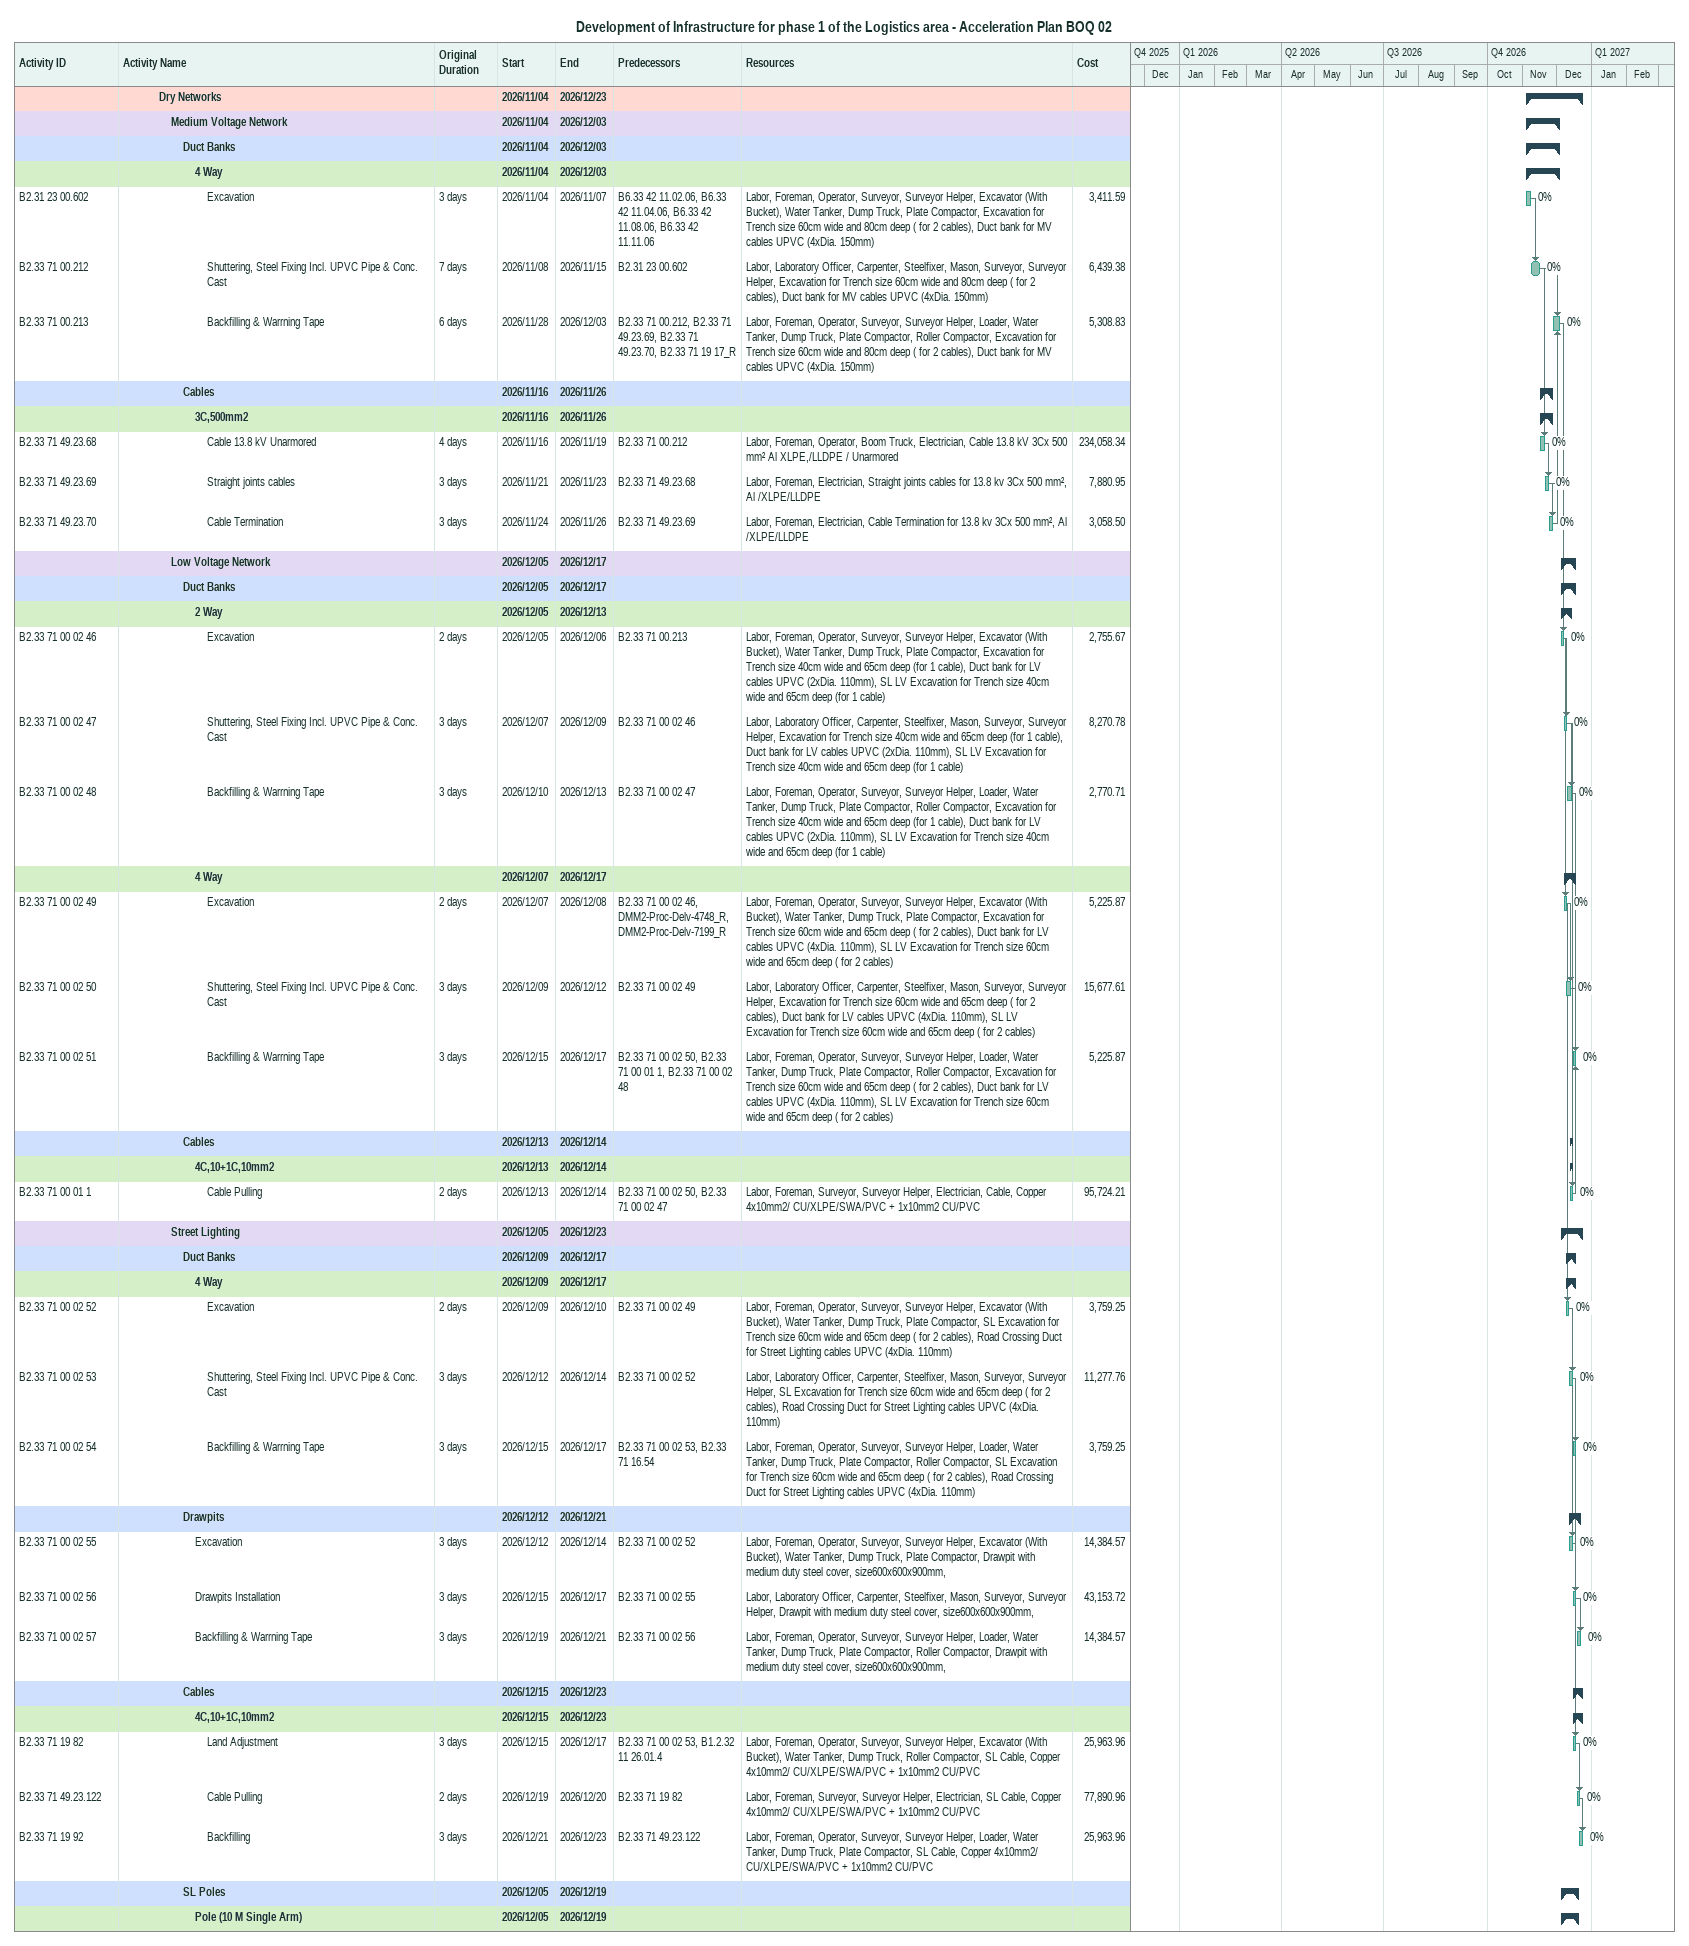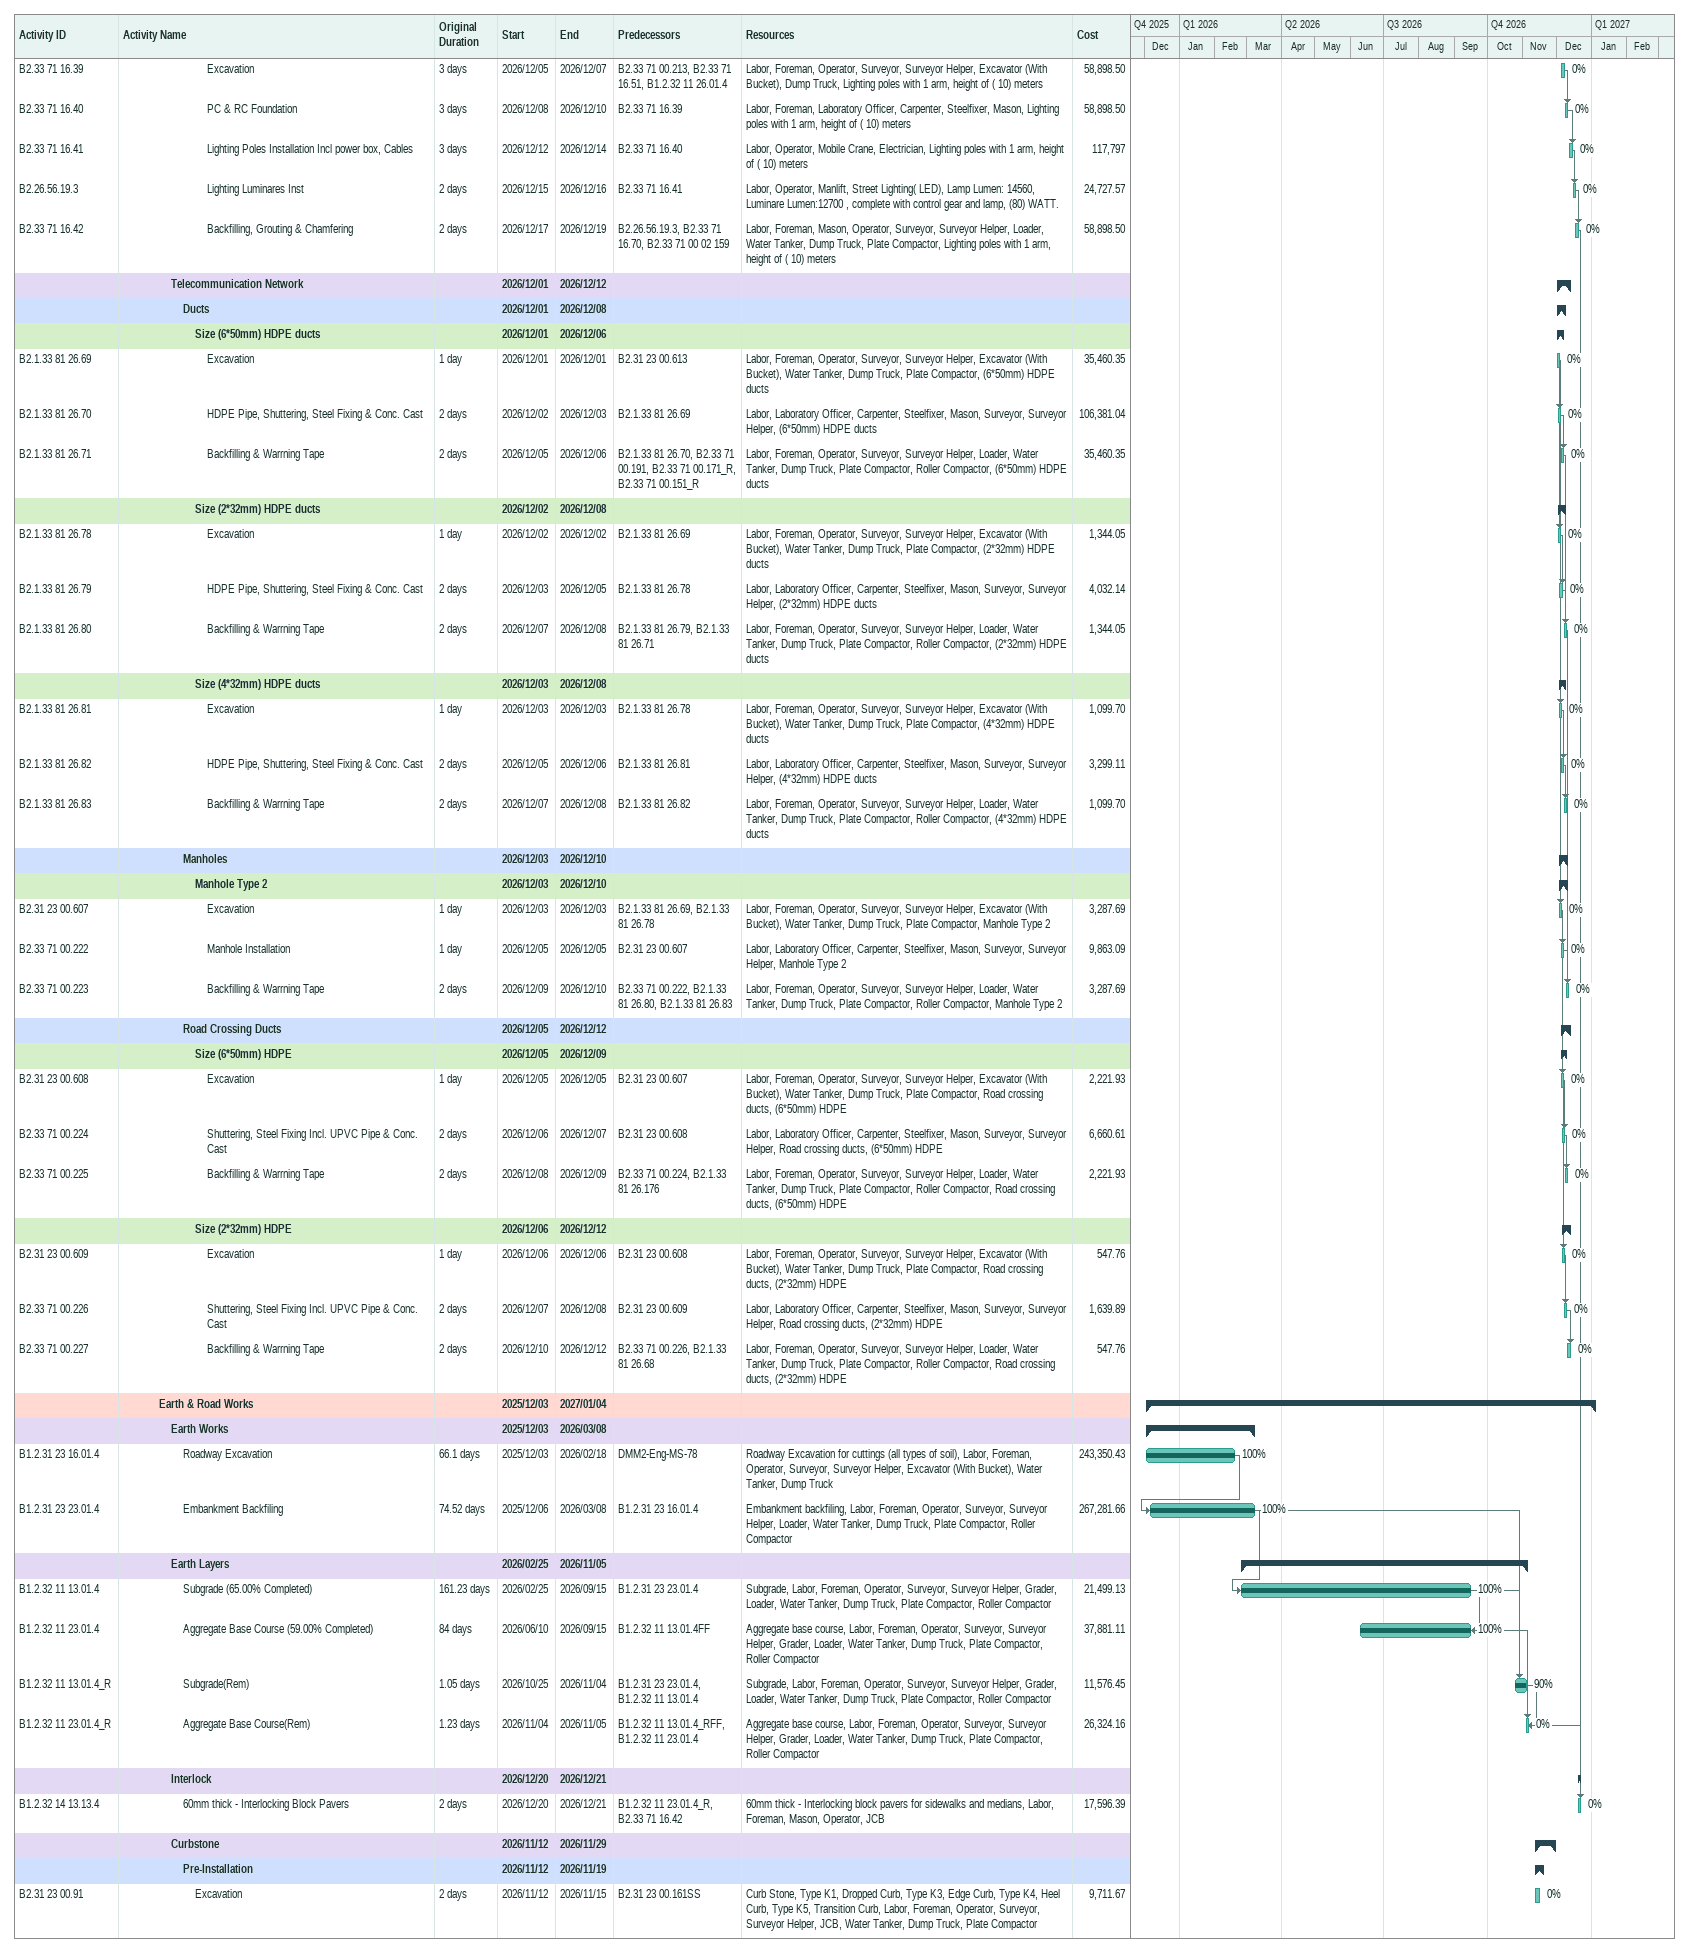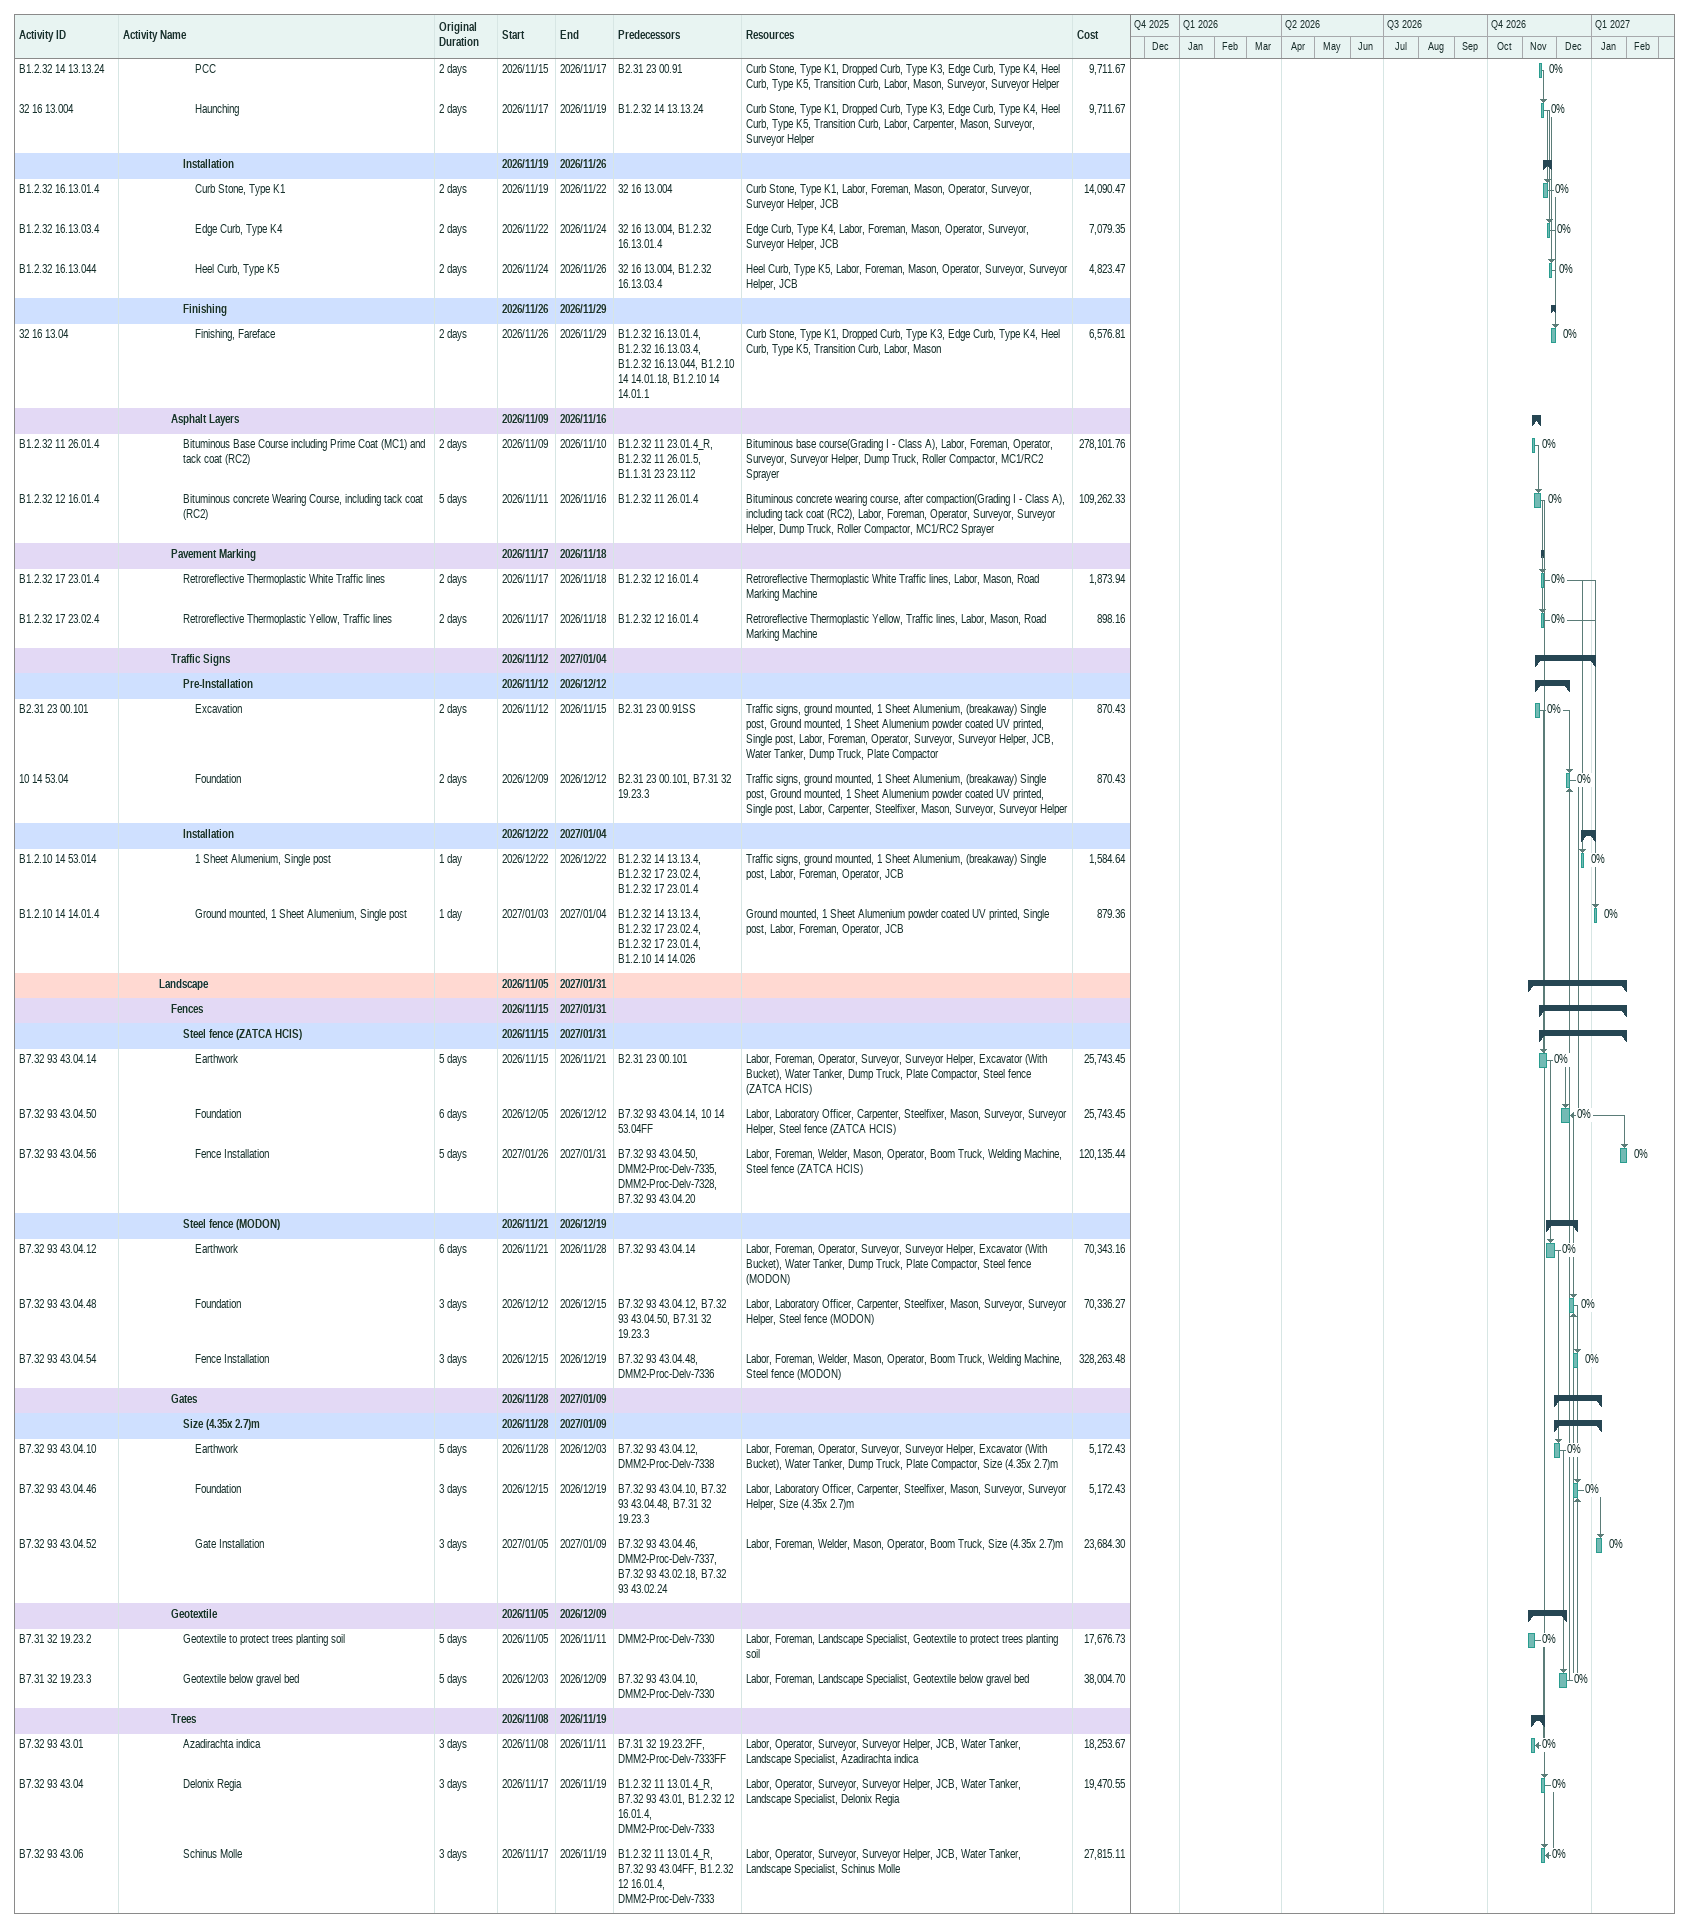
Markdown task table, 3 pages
Development of Infrastructure for phase 1 of the Logistics area - Acceleration Plan BOQ 02

| ID | Level | Task | Original duration | Start | Finish | Predecessors | Resources | % complete | Cost |
|---|---|---|---|---|---|---|---|---|---|
|  | 4 | **Dry Networks** |  | 2026-11-04 | 2026-12-23 |  |  |  |  |
|  | 5 | **Medium Voltage Network** |  | 2026-11-04 | 2026-12-03 |  |  |  |  |
|  | 6 | **Duct Banks** |  | 2026-11-04 | 2026-12-03 |  |  |  |  |
|  | 7 | **4 Way** |  | 2026-11-04 | 2026-12-03 |  |  |  |  |
| B2.31 23 00.602 | 8 | Excavation | 3d | 2026-11-04 | 2026-11-07 | B6.33 42 11.02.06, B6.33 42 11.04.06, B6.33 42 11.08.06, B6.33 42 11.11.06 | Labor, Foreman, Operator, Surveyor, Surveyor Helper, Excavator (With Bucket), Water Tanker, Dump Truck, Plate Compactor, Excavation for Trench size 60cm wide and 80cm deep ( for 2 cables), Duct bank for MV cables UPVC (4xDia. 150mm) | 0 | 3411.59 |
| B2.33 71 00.212 | 8 | Shuttering, Steel Fixing Incl. UPVC Pipe & Conc. Cast | 7d | 2026-11-08 | 2026-11-15 | B2.31 23 00.602 | Labor, Laboratory Officer, Carpenter, Steelfixer, Mason, Surveyor, Surveyor Helper, Excavation for Trench size 60cm wide and 80cm deep ( for 2 cables), Duct bank for MV cables UPVC (4xDia. 150mm) | 0 | 6439.38 |
| B2.33 71 00.213 | 8 | Backfilling & Warrning Tape | 6d | 2026-11-28 | 2026-12-03 | B2.33 71 00.212, B2.33 71 49.23.69, B2.33 71 49.23.70, B2.33 71 19 17_R | Labor, Foreman, Operator, Surveyor, Surveyor Helper, Loader, Water Tanker, Dump Truck, Plate Compactor, Roller Compactor, Excavation for Trench size 60cm wide and 80cm deep ( for 2 cables), Duct bank for MV cables UPVC (4xDia. 150mm) | 0 | 5308.83 |
|  | 6 | **Cables** |  | 2026-11-16 | 2026-11-26 |  |  |  |  |
|  | 7 | **3C,500mm2** |  | 2026-11-16 | 2026-11-26 |  |  |  |  |
| B2.33 71 49.23.68 | 8 | Cable 13.8 kV Unarmored | 4d | 2026-11-16 | 2026-11-19 | B2.33 71 00.212 | Labor, Foreman, Operator, Boom Truck, Electrician, Cable 13.8 kV 3Cx 500 mm² Al XLPE,/LLDPE / Unarmored | 0 | 234058.34 |
| B2.33 71 49.23.69 | 8 | Straight joints cables | 3d | 2026-11-21 | 2026-11-23 | B2.33 71 49.23.68 | Labor, Foreman, Electrician, Straight joints cables for 13.8 kv 3Cx 500 mm², Al /XLPE/LLDPE | 0 | 7880.95 |
| B2.33 71 49.23.70 | 8 | Cable Termination | 3d | 2026-11-24 | 2026-11-26 | B2.33 71 49.23.69 | Labor, Foreman, Electrician, Cable Termination for 13.8 kv 3Cx 500 mm², Al /XLPE/LLDPE | 0 | 3058.50 |
|  | 5 | **Low Voltage Network** |  | 2026-12-05 | 2026-12-17 |  |  |  |  |
|  | 6 | **Duct Banks** |  | 2026-12-05 | 2026-12-17 |  |  |  |  |
|  | 7 | **2 Way** |  | 2026-12-05 | 2026-12-13 |  |  |  |  |
| B2.33 71 00 02 46 | 8 | Excavation | 2d | 2026-12-05 | 2026-12-06 | B2.33 71 00.213 | Labor, Foreman, Operator, Surveyor, Surveyor Helper, Excavator (With Bucket), Water Tanker, Dump Truck, Plate Compactor, Excavation for Trench size 40cm wide and 65cm deep (for 1 cable), Duct bank for LV cables UPVC (2xDia. 110mm), SL LV Excavation for Trench size 40cm wide and 65cm deep (for 1 cable) | 0 | 2755.67 |
| B2.33 71 00 02 47 | 8 | Shuttering, Steel Fixing Incl. UPVC Pipe & Conc. Cast | 3d | 2026-12-07 | 2026-12-09 | B2.33 71 00 02 46 | Labor, Laboratory Officer, Carpenter, Steelfixer, Mason, Surveyor, Surveyor Helper, Excavation for Trench size 40cm wide and 65cm deep (for 1 cable), Duct bank for LV cables UPVC (2xDia. 110mm), SL LV Excavation for Trench size 40cm wide and 65cm deep (for 1 cable) | 0 | 8270.78 |
| B2.33 71 00 02 48 | 8 | Backfilling & Warrning Tape | 3d | 2026-12-10 | 2026-12-13 | B2.33 71 00 02 47 | Labor, Foreman, Operator, Surveyor, Surveyor Helper, Loader, Water Tanker, Dump Truck, Plate Compactor, Roller Compactor, Excavation for Trench size 40cm wide and 65cm deep (for 1 cable), Duct bank for LV cables UPVC (2xDia. 110mm), SL LV Excavation for Trench size 40cm wide and 65cm deep (for 1 cable) | 0 | 2770.71 |
|  | 7 | **4 Way** |  | 2026-12-07 | 2026-12-17 |  |  |  |  |
| B2.33 71 00 02 49 | 8 | Excavation | 2d | 2026-12-07 | 2026-12-08 | B2.33 71 00 02 46, DMM2-Proc-Delv-4748_R, DMM2-Proc-Delv-7199_R | Labor, Foreman, Operator, Surveyor, Surveyor Helper, Excavator (With Bucket), Water Tanker, Dump Truck, Plate Compactor, Excavation for Trench size 60cm wide and 65cm deep ( for 2 cables), Duct bank for LV cables UPVC (4xDia. 110mm), SL LV Excavation for Trench size 60cm wide and 65cm deep ( for 2 cables) | 0 | 5225.87 |
| B2.33 71 00 02 50 | 8 | Shuttering, Steel Fixing Incl. UPVC Pipe & Conc. Cast | 3d | 2026-12-09 | 2026-12-12 | B2.33 71 00 02 49 | Labor, Laboratory Officer, Carpenter, Steelfixer, Mason, Surveyor, Surveyor Helper, Excavation for Trench size 60cm wide and 65cm deep ( for 2 cables), Duct bank for LV cables UPVC (4xDia. 110mm), SL LV Excavation for Trench size 60cm wide and 65cm deep ( for 2 cables) | 0 | 15677.61 |
| B2.33 71 00 02 51 | 8 | Backfilling & Warrning Tape | 3d | 2026-12-15 | 2026-12-17 | B2.33 71 00 02 50, B2.33 71 00 01 1, B2.33 71 00 02 48 | Labor, Foreman, Operator, Surveyor, Surveyor Helper, Loader, Water Tanker, Dump Truck, Plate Compactor, Roller Compactor, Excavation for Trench size 60cm wide and 65cm deep ( for 2 cables), Duct bank for LV cables UPVC (4xDia. 110mm), SL LV Excavation for Trench size 60cm wide and 65cm deep ( for 2 cables) | 0 | 5225.87 |
|  | 6 | **Cables** |  | 2026-12-13 | 2026-12-14 |  |  |  |  |
|  | 7 | **4C,10+1C,10mm2** |  | 2026-12-13 | 2026-12-14 |  |  |  |  |
| B2.33 71 00 01 1 | 8 | Cable Pulling | 2d | 2026-12-13 | 2026-12-14 | B2.33 71 00 02 50, B2.33 71 00 02 47 | Labor, Foreman, Surveyor, Surveyor Helper, Electrician, Cable, Copper 4x10mm2/ CU/XLPE/SWA/PVC + 1x10mm2 CU/PVC | 0 | 95724.21 |
|  | 5 | **Street Lighting** |  | 2026-12-05 | 2026-12-23 |  |  |  |  |
|  | 6 | **Duct Banks** |  | 2026-12-09 | 2026-12-17 |  |  |  |  |
|  | 7 | **4 Way** |  | 2026-12-09 | 2026-12-17 |  |  |  |  |
| B2.33 71 00 02 52 | 8 | Excavation | 2d | 2026-12-09 | 2026-12-10 | B2.33 71 00 02 49 | Labor, Foreman, Operator, Surveyor, Surveyor Helper, Excavator (With Bucket), Water Tanker, Dump Truck, Plate Compactor, SL Excavation for Trench size 60cm wide and 65cm deep ( for 2 cables), Road Crossing Duct for Street Lighting cables UPVC (4xDia. 110mm) | 0 | 3759.25 |
| B2.33 71 00 02 53 | 8 | Shuttering, Steel Fixing Incl. UPVC Pipe & Conc. Cast | 3d | 2026-12-12 | 2026-12-14 | B2.33 71 00 02 52 | Labor, Laboratory Officer, Carpenter, Steelfixer, Mason, Surveyor, Surveyor Helper, SL Excavation for Trench size 60cm wide and 65cm deep ( for 2 cables), Road Crossing Duct for Street Lighting cables UPVC (4xDia. 110mm) | 0 | 11277.76 |
| B2.33 71 00 02 54 | 8 | Backfilling & Warrning Tape | 3d | 2026-12-15 | 2026-12-17 | B2.33 71 00 02 53, B2.33 71 16.54 | Labor, Foreman, Operator, Surveyor, Surveyor Helper, Loader, Water Tanker, Dump Truck, Plate Compactor, Roller Compactor, SL Excavation for Trench size 60cm wide and 65cm deep ( for 2 cables), Road Crossing Duct for Street Lighting cables UPVC (4xDia. 110mm) | 0 | 3759.25 |
|  | 6 | **Drawpits** |  | 2026-12-12 | 2026-12-21 |  |  |  |  |
| B2.33 71 00 02 55 | 7 | Excavation | 3d | 2026-12-12 | 2026-12-14 | B2.33 71 00 02 52 | Labor, Foreman, Operator, Surveyor, Surveyor Helper, Excavator (With Bucket), Water Tanker, Dump Truck, Plate Compactor, Drawpit with medium duty steel cover, size600x600x900mm, | 0 | 14384.57 |
| B2.33 71 00 02 56 | 7 | Drawpits Installation | 3d | 2026-12-15 | 2026-12-17 | B2.33 71 00 02 55 | Labor, Laboratory Officer, Carpenter, Steelfixer, Mason, Surveyor, Surveyor Helper, Drawpit with medium duty steel cover, size600x600x900mm, | 0 | 43153.72 |
| B2.33 71 00 02 57 | 7 | Backfilling & Warrning Tape | 3d | 2026-12-19 | 2026-12-21 | B2.33 71 00 02 56 | Labor, Foreman, Operator, Surveyor, Surveyor Helper, Loader, Water Tanker, Dump Truck, Plate Compactor, Roller Compactor, Drawpit with medium duty steel cover, size600x600x900mm, | 0 | 14384.57 |
|  | 6 | **Cables** |  | 2026-12-15 | 2026-12-23 |  |  |  |  |
|  | 7 | **4C,10+1C,10mm2** |  | 2026-12-15 | 2026-12-23 |  |  |  |  |
| B2.33 71 19 82 | 8 | Land Adjustment | 3d | 2026-12-15 | 2026-12-17 | B2.33 71 00 02 53, B1.2.32 11 26.01.4 | Labor, Foreman, Operator, Surveyor, Surveyor Helper, Excavator (With Bucket), Water Tanker, Dump Truck, Roller Compactor, SL Cable, Copper 4x10mm2/ CU/XLPE/SWA/PVC + 1x10mm2 CU/PVC | 0 | 25963.96 |
| B2.33 71 49.23.122 | 8 | Cable Pulling | 2d | 2026-12-19 | 2026-12-20 | B2.33 71 19 82 | Labor, Foreman, Surveyor, Surveyor Helper, Electrician, SL Cable, Copper 4x10mm2/ CU/XLPE/SWA/PVC + 1x10mm2 CU/PVC | 0 | 77890.96 |
| B2.33 71 19 92 | 8 | Backfilling | 3d | 2026-12-21 | 2026-12-23 | B2.33 71 49.23.122 | Labor, Foreman, Operator, Surveyor, Surveyor Helper, Loader, Water Tanker, Dump Truck, Plate Compactor, SL Cable, Copper 4x10mm2/ CU/XLPE/SWA/PVC + 1x10mm2 CU/PVC | 0 | 25963.96 |
|  | 6 | **SL Poles** |  | 2026-12-05 | 2026-12-19 |  |  |  |  |
|  | 7 | **Pole (10 M Single Arm)** |  | 2026-12-05 | 2026-12-19 |  |  |  |  |
| B2.33 71 16.39 | 8 | Excavation | 3d | 2026-12-05 | 2026-12-07 | B2.33 71 00.213, B2.33 71 16.51, B1.2.32 11 26.01.4 | Labor, Foreman, Operator, Surveyor, Surveyor Helper, Excavator (With Bucket), Dump Truck, Lighting poles with 1 arm, height of ( 10) meters | 0 | 58898.50 |
| B2.33 71 16.40 | 8 | PC & RC Foundation | 3d | 2026-12-08 | 2026-12-10 | B2.33 71 16.39 | Labor, Foreman, Laboratory Officer, Carpenter, Steelfixer, Mason, Lighting poles with 1 arm, height of ( 10) meters | 0 | 58898.50 |
| B2.33 71 16.41 | 8 | Lighting Poles Installation Incl power box, Cables | 3d | 2026-12-12 | 2026-12-14 | B2.33 71 16.40 | Labor, Operator, Mobile Crane, Electrician, Lighting poles with 1 arm, height of ( 10) meters | 0 | 117797 |
| B2.26.56.19.3 | 8 | Lighting Luminares Inst | 2d | 2026-12-15 | 2026-12-16 | B2.33 71 16.41 | Labor, Operator, Manlift, Street Lighting( LED), Lamp Lumen: 14560, Luminare Lumen:12700 , complete with control gear and lamp, (80) WATT. | 0 | 24727.57 |
| B2.33 71 16.42 | 8 | Backfilling, Grouting & Chamfering | 2d | 2026-12-17 | 2026-12-19 | B2.26.56.19.3, B2.33 71 16.70, B2.33 71 00 02 159 | Labor, Foreman, Mason, Operator, Surveyor, Surveyor Helper, Loader, Water Tanker, Dump Truck, Plate Compactor, Lighting poles with 1 arm, height of ( 10) meters | 0 | 58898.50 |
|  | 5 | **Telecommunication Network** |  | 2026-12-01 | 2026-12-12 |  |  |  |  |
|  | 6 | **Ducts** |  | 2026-12-01 | 2026-12-08 |  |  |  |  |
|  | 7 | **Size (6*50mm) HDPE ducts** |  | 2026-12-01 | 2026-12-06 |  |  |  |  |
| B2.1.33 81 26.69 | 8 | Excavation | 1d | 2026-12-01 | 2026-12-01 | B2.31 23 00.613 | Labor, Foreman, Operator, Surveyor, Surveyor Helper, Excavator (With Bucket), Water Tanker, Dump Truck, Plate Compactor, (6*50mm) HDPE ducts | 0 | 35460.35 |
| B2.1.33 81 26.70 | 8 | HDPE Pipe, Shuttering, Steel Fixing & Conc. Cast | 2d | 2026-12-02 | 2026-12-03 | B2.1.33 81 26.69 | Labor, Laboratory Officer, Carpenter, Steelfixer, Mason, Surveyor, Surveyor Helper, (6*50mm) HDPE ducts | 0 | 106381.04 |
| B2.1.33 81 26.71 | 8 | Backfilling & Warrning Tape | 2d | 2026-12-05 | 2026-12-06 | B2.1.33 81 26.70, B2.33 71 00.191, B2.33 71 00.171_R, B2.33 71 00.151_R | Labor, Foreman, Operator, Surveyor, Surveyor Helper, Loader, Water Tanker, Dump Truck, Plate Compactor, Roller Compactor, (6*50mm) HDPE ducts | 0 | 35460.35 |
|  | 7 | **Size (2*32mm) HDPE ducts** |  | 2026-12-02 | 2026-12-08 |  |  |  |  |
| B2.1.33 81 26.78 | 8 | Excavation | 1d | 2026-12-02 | 2026-12-02 | B2.1.33 81 26.69 | Labor, Foreman, Operator, Surveyor, Surveyor Helper, Excavator (With Bucket), Water Tanker, Dump Truck, Plate Compactor, (2*32mm) HDPE ducts | 0 | 1344.05 |
| B2.1.33 81 26.79 | 8 | HDPE Pipe, Shuttering, Steel Fixing & Conc. Cast | 2d | 2026-12-03 | 2026-12-05 | B2.1.33 81 26.78 | Labor, Laboratory Officer, Carpenter, Steelfixer, Mason, Surveyor, Surveyor Helper, (2*32mm) HDPE ducts | 0 | 4032.14 |
| B2.1.33 81 26.80 | 8 | Backfilling & Warrning Tape | 2d | 2026-12-07 | 2026-12-08 | B2.1.33 81 26.79, B2.1.33 81 26.71 | Labor, Foreman, Operator, Surveyor, Surveyor Helper, Loader, Water Tanker, Dump Truck, Plate Compactor, Roller Compactor, (2*32mm) HDPE ducts | 0 | 1344.05 |
|  | 7 | **Size (4*32mm) HDPE ducts** |  | 2026-12-03 | 2026-12-08 |  |  |  |  |
| B2.1.33 81 26.81 | 8 | Excavation | 1d | 2026-12-03 | 2026-12-03 | B2.1.33 81 26.78 | Labor, Foreman, Operator, Surveyor, Surveyor Helper, Excavator (With Bucket), Water Tanker, Dump Truck, Plate Compactor, (4*32mm) HDPE ducts | 0 | 1099.70 |
| B2.1.33 81 26.82 | 8 | HDPE Pipe, Shuttering, Steel Fixing & Conc. Cast | 2d | 2026-12-05 | 2026-12-06 | B2.1.33 81 26.81 | Labor, Laboratory Officer, Carpenter, Steelfixer, Mason, Surveyor, Surveyor Helper, (4*32mm) HDPE ducts | 0 | 3299.11 |
| B2.1.33 81 26.83 | 8 | Backfilling & Warrning Tape | 2d | 2026-12-07 | 2026-12-08 | B2.1.33 81 26.82 | Labor, Foreman, Operator, Surveyor, Surveyor Helper, Loader, Water Tanker, Dump Truck, Plate Compactor, Roller Compactor, (4*32mm) HDPE ducts | 0 | 1099.70 |
|  | 6 | **Manholes** |  | 2026-12-03 | 2026-12-10 |  |  |  |  |
|  | 7 | **Manhole Type 2** |  | 2026-12-03 | 2026-12-10 |  |  |  |  |
| B2.31 23 00.607 | 8 | Excavation | 1d | 2026-12-03 | 2026-12-03 | B2.1.33 81 26.69, B2.1.33 81 26.78 | Labor, Foreman, Operator, Surveyor, Surveyor Helper, Excavator (With Bucket), Water Tanker, Dump Truck, Plate Compactor, Manhole Type 2 | 0 | 3287.69 |
| B2.33 71 00.222 | 8 | Manhole Installation | 1d | 2026-12-05 | 2026-12-05 | B2.31 23 00.607 | Labor, Laboratory Officer, Carpenter, Steelfixer, Mason, Surveyor, Surveyor Helper, Manhole Type 2 | 0 | 9863.09 |
| B2.33 71 00.223 | 8 | Backfilling & Warrning Tape | 2d | 2026-12-09 | 2026-12-10 | B2.33 71 00.222, B2.1.33 81 26.80, B2.1.33 81 26.83 | Labor, Foreman, Operator, Surveyor, Surveyor Helper, Loader, Water Tanker, Dump Truck, Plate Compactor, Roller Compactor, Manhole Type 2 | 0 | 3287.69 |
|  | 6 | **Road Crossing Ducts** |  | 2026-12-05 | 2026-12-12 |  |  |  |  |
|  | 7 | **Size (6*50mm) HDPE** |  | 2026-12-05 | 2026-12-09 |  |  |  |  |
| B2.31 23 00.608 | 8 | Excavation | 1d | 2026-12-05 | 2026-12-05 | B2.31 23 00.607 | Labor, Foreman, Operator, Surveyor, Surveyor Helper, Excavator (With Bucket), Water Tanker, Dump Truck, Plate Compactor, Road crossing ducts, (6*50mm) HDPE | 0 | 2221.93 |
| B2.33 71 00.224 | 8 | Shuttering, Steel Fixing Incl. UPVC Pipe & Conc. Cast | 2d | 2026-12-06 | 2026-12-07 | B2.31 23 00.608 | Labor, Laboratory Officer, Carpenter, Steelfixer, Mason, Surveyor, Surveyor Helper, Road crossing ducts, (6*50mm) HDPE | 0 | 6660.61 |
| B2.33 71 00.225 | 8 | Backfilling & Warrning Tape | 2d | 2026-12-08 | 2026-12-09 | B2.33 71 00.224, B2.1.33 81 26.176 | Labor, Foreman, Operator, Surveyor, Surveyor Helper, Loader, Water Tanker, Dump Truck, Plate Compactor, Roller Compactor, Road crossing ducts, (6*50mm) HDPE | 0 | 2221.93 |
|  | 7 | **Size (2*32mm) HDPE** |  | 2026-12-06 | 2026-12-12 |  |  |  |  |
| B2.31 23 00.609 | 8 | Excavation | 1d | 2026-12-06 | 2026-12-06 | B2.31 23 00.608 | Labor, Foreman, Operator, Surveyor, Surveyor Helper, Excavator (With Bucket), Water Tanker, Dump Truck, Plate Compactor, Road crossing ducts, (2*32mm) HDPE | 0 | 547.76 |
| B2.33 71 00.226 | 8 | Shuttering, Steel Fixing Incl. UPVC Pipe & Conc. Cast | 2d | 2026-12-07 | 2026-12-08 | B2.31 23 00.609 | Labor, Laboratory Officer, Carpenter, Steelfixer, Mason, Surveyor, Surveyor Helper, Road crossing ducts, (2*32mm) HDPE | 0 | 1639.89 |
| B2.33 71 00.227 | 8 | Backfilling & Warrning Tape | 2d | 2026-12-10 | 2026-12-12 | B2.33 71 00.226, B2.1.33 81 26.68 | Labor, Foreman, Operator, Surveyor, Surveyor Helper, Loader, Water Tanker, Dump Truck, Plate Compactor, Roller Compactor, Road crossing ducts, (2*32mm) HDPE | 0 | 547.76 |
|  | 4 | **Earth & Road Works** |  | 2025-12-03 | 2027-01-04 |  |  |  |  |
|  | 5 | **Earth Works** |  | 2025-12-03 | 2026-03-08 |  |  |  |  |
| B1.2.31 23 16.01.4 | 6 | Roadway Excavation | 66.1d | 2025-12-03 | 2026-02-18 | DMM2-Eng-MS-78 | Roadway Excavation for cuttings (all types of soil), Labor, Foreman, Operator, Surveyor, Surveyor Helper, Excavator (With Bucket), Water Tanker, Dump Truck | 100 | 243350.43 |
| B1.2.31 23 23.01.4 | 6 | Embankment Backfiling | 74.52d | 2025-12-06 | 2026-03-08 | B1.2.31 23 16.01.4 | Embankment backfiling, Labor, Foreman, Operator, Surveyor, Surveyor Helper, Loader, Water Tanker, Dump Truck, Plate Compactor, Roller Compactor | 100 | 267281.66 |
|  | 5 | **Earth Layers** |  | 2026-02-25 | 2026-11-05 |  |  |  |  |
| B1.2.32 11 13.01.4 | 6 | Subgrade (65.00% Completed) | 161.23d | 2026-02-25 | 2026-09-15 | B1.2.31 23 23.01.4 | Subgrade, Labor, Foreman, Operator, Surveyor, Surveyor Helper, Grader, Loader, Water Tanker, Dump Truck, Plate Compactor, Roller Compactor | 100 | 21499.13 |
| B1.2.32 11 23.01.4 | 6 | Aggregate Base Course (59.00% Completed) | 84d | 2026-06-10 | 2026-09-15 | B1.2.32 11 13.01.4FF | Aggregate base course, Labor, Foreman, Operator, Surveyor, Surveyor Helper, Grader, Loader, Water Tanker, Dump Truck, Plate Compactor, Roller Compactor | 100 | 37881.11 |
| B1.2.32 11 13.01.4_R | 6 | Subgrade(Rem) | 1.05d | 2026-10-25 | 2026-11-04 | B1.2.31 23 23.01.4, B1.2.32 11 13.01.4 | Subgrade, Labor, Foreman, Operator, Surveyor, Surveyor Helper, Grader, Loader, Water Tanker, Dump Truck, Plate Compactor, Roller Compactor | 90 | 11576.45 |
| B1.2.32 11 23.01.4_R | 6 | Aggregate Base Course(Rem) | 1.23d | 2026-11-04 | 2026-11-05 | B1.2.32 11 13.01.4_RFF, B1.2.32 11 23.01.4 | Aggregate base course, Labor, Foreman, Operator, Surveyor, Surveyor Helper, Grader, Loader, Water Tanker, Dump Truck, Plate Compactor, Roller Compactor | 0 | 26324.16 |
|  | 5 | **Interlock** |  | 2026-12-20 | 2026-12-21 |  |  |  |  |
| B1.2.32 14 13.13.4 | 6 | 60mm thick - Interlocking Block Pavers | 2d | 2026-12-20 | 2026-12-21 | B1.2.32 11 23.01.4_R, B2.33 71 16.42 | 60mm thick - Interlocking block pavers for sidewalks and medians, Labor, Foreman, Mason, Operator, JCB | 0 | 17596.39 |
|  | 5 | **Curbstone** |  | 2026-11-12 | 2026-11-29 |  |  |  |  |
|  | 6 | **Pre-Installation** |  | 2026-11-12 | 2026-11-19 |  |  |  |  |
| B2.31 23 00.91 | 7 | Excavation | 2d | 2026-11-12 | 2026-11-15 | B2.31 23 00.161SS | Curb Stone, Type K1, Dropped Curb, Type K3, Edge Curb, Type K4, Heel Curb, Type K5, Transition Curb, Labor, Foreman, Operator, Surveyor, Surveyor Helper, JCB, Water Tanker, Dump Truck, Plate Compactor | 0 | 9711.67 |
| B1.2.32 14 13.13.24 | 7 | PCC | 2d | 2026-11-15 | 2026-11-17 | B2.31 23 00.91 | Curb Stone, Type K1, Dropped Curb, Type K3, Edge Curb, Type K4, Heel Curb, Type K5, Transition Curb, Labor, Mason, Surveyor, Surveyor Helper | 0 | 9711.67 |
| 32 16 13.004 | 7 | Haunching | 2d | 2026-11-17 | 2026-11-19 | B1.2.32 14 13.13.24 | Curb Stone, Type K1, Dropped Curb, Type K3, Edge Curb, Type K4, Heel Curb, Type K5, Transition Curb, Labor, Carpenter, Mason, Surveyor, Surveyor Helper | 0 | 9711.67 |
|  | 6 | **Installation** |  | 2026-11-19 | 2026-11-26 |  |  |  |  |
| B1.2.32 16.13.01.4 | 7 | Curb Stone, Type K1 | 2d | 2026-11-19 | 2026-11-22 | 32 16 13.004 | Curb Stone, Type K1, Labor, Foreman, Mason, Operator, Surveyor, Surveyor Helper, JCB | 0 | 14090.47 |
| B1.2.32 16.13.03.4 | 7 | Edge Curb, Type K4 | 2d | 2026-11-22 | 2026-11-24 | 32 16 13.004, B1.2.32 16.13.01.4 | Edge Curb, Type K4, Labor, Foreman, Mason, Operator, Surveyor, Surveyor Helper, JCB | 0 | 7079.35 |
| B1.2.32 16.13.044 | 7 | Heel Curb, Type K5 | 2d | 2026-11-24 | 2026-11-26 | 32 16 13.004, B1.2.32 16.13.03.4 | Heel Curb, Type K5, Labor, Foreman, Mason, Operator, Surveyor, Surveyor Helper, JCB | 0 | 4823.47 |
|  | 6 | **Finishing** |  | 2026-11-26 | 2026-11-29 |  |  |  |  |
| 32 16 13.04 | 7 | Finishing, Fareface | 2d | 2026-11-26 | 2026-11-29 | B1.2.32 16.13.01.4, B1.2.32 16.13.03.4, B1.2.32 16.13.044, B1.2.10 14 14.01.18, B1.2.10 14 14.01.1 | Curb Stone, Type K1, Dropped Curb, Type K3, Edge Curb, Type K4, Heel Curb, Type K5, Transition Curb, Labor, Mason | 0 | 6576.81 |
|  | 5 | **Asphalt Layers** |  | 2026-11-09 | 2026-11-16 |  |  |  |  |
| B1.2.32 11 26.01.4 | 6 | Bituminous Base Course including Prime Coat (MC1) and tack coat (RC2) | 2d | 2026-11-09 | 2026-11-10 | B1.2.32 11 23.01.4_R, B1.2.32 11 26.01.5, B1.1.31 23 23.112 | Bituminous base course(Grading I - Class A), Labor, Foreman, Operator, Surveyor, Surveyor Helper, Dump Truck, Roller Compactor, MC1/RC2 Sprayer | 0 | 278101.76 |
| B1.2.32 12 16.01.4 | 6 | Bituminous concrete Wearing Course, including tack coat (RC2) | 5d | 2026-11-11 | 2026-11-16 | B1.2.32 11 26.01.4 | Bituminous concrete wearing course, after compaction(Grading I - Class A), including tack coat (RC2), Labor, Foreman, Operator, Surveyor, Surveyor Helper, Dump Truck, Roller Compactor, MC1/RC2 Sprayer | 0 | 109262.33 |
|  | 5 | **Pavement Marking** |  | 2026-11-17 | 2026-11-18 |  |  |  |  |
| B1.2.32 17 23.01.4 | 6 | Retroreflective Thermoplastic White Traffic lines | 2d | 2026-11-17 | 2026-11-18 | B1.2.32 12 16.01.4 | Retroreflective Thermoplastic White Traffic lines, Labor, Mason, Road Marking Machine | 0 | 1873.94 |
| B1.2.32 17 23.02.4 | 6 | Retroreflective Thermoplastic Yellow, Traffic lines | 2d | 2026-11-17 | 2026-11-18 | B1.2.32 12 16.01.4 | Retroreflective Thermoplastic Yellow, Traffic lines, Labor, Mason, Road Marking Machine | 0 | 898.16 |
|  | 5 | **Traffic Signs** |  | 2026-11-12 | 2027-01-04 |  |  |  |  |
|  | 6 | **Pre-Installation** |  | 2026-11-12 | 2026-12-12 |  |  |  |  |
| B2.31 23 00.101 | 7 | Excavation | 2d | 2026-11-12 | 2026-11-15 | B2.31 23 00.91SS | Traffic signs, ground mounted, 1 Sheet Alumenium, (breakaway) Single post, Ground mounted, 1 Sheet Alumenium powder coated UV printed, Single post, Labor, Foreman, Operator, Surveyor, Surveyor Helper, JCB, Water Tanker, Dump Truck, Plate Compactor | 0 | 870.43 |
| 10 14 53.04 | 7 | Foundation | 2d | 2026-12-09 | 2026-12-12 | B2.31 23 00.101, B7.31 32 19.23.3 | Traffic signs, ground mounted, 1 Sheet Alumenium, (breakaway) Single post, Ground mounted, 1 Sheet Alumenium powder coated UV printed, Single post, Labor, Carpenter, Steelfixer, Mason, Surveyor, Surveyor Helper | 0 | 870.43 |
|  | 6 | **Installation** |  | 2026-12-22 | 2027-01-04 |  |  |  |  |
| B1.2.10 14 53.014 | 7 | 1 Sheet Alumenium, Single post | 1d | 2026-12-22 | 2026-12-22 | B1.2.32 14 13.13.4, B1.2.32 17 23.02.4, B1.2.32 17 23.01.4 | Traffic signs, ground mounted, 1 Sheet Alumenium, (breakaway) Single post, Labor, Foreman, Operator, JCB | 0 | 1584.64 |
| B1.2.10 14 14.01.4 | 7 | Ground mounted, 1 Sheet Alumenium, Single post | 1d | 2027-01-03 | 2027-01-04 | B1.2.32 14 13.13.4, B1.2.32 17 23.02.4, B1.2.32 17 23.01.4, B1.2.10 14 14.026 | Ground mounted, 1 Sheet Alumenium powder coated UV printed, Single post, Labor, Foreman, Operator, JCB | 0 | 879.36 |
|  | 4 | **Landscape** |  | 2026-11-05 | 2027-01-31 |  |  |  |  |
|  | 5 | **Fences** |  | 2026-11-15 | 2027-01-31 |  |  |  |  |
|  | 6 | **Steel fence (ZATCA HCIS)** |  | 2026-11-15 | 2027-01-31 |  |  |  |  |
| B7.32 93 43.04.14 | 7 | Earthwork | 5d | 2026-11-15 | 2026-11-21 | B2.31 23 00.101 | Labor, Foreman, Operator, Surveyor, Surveyor Helper, Excavator (With Bucket), Water Tanker, Dump Truck, Plate Compactor, Steel fence (ZATCA HCIS) | 0 | 25743.45 |
| B7.32 93 43.04.50 | 7 | Foundation | 6d | 2026-12-05 | 2026-12-12 | B7.32 93 43.04.14, 10 14 53.04FF | Labor, Laboratory Officer, Carpenter, Steelfixer, Mason, Surveyor, Surveyor Helper, Steel fence (ZATCA HCIS) | 0 | 25743.45 |
| B7.32 93 43.04.56 | 7 | Fence Installation | 5d | 2027-01-26 | 2027-01-31 | B7.32 93 43.04.50, DMM2-Proc-Delv-7335, DMM2-Proc-Delv-7328, B7.32 93 43.04.20 | Labor, Foreman, Welder, Mason, Operator, Boom Truck, Welding Machine, Steel fence (ZATCA HCIS) | 0 | 120135.44 |
|  | 6 | **Steel fence (MODON)** |  | 2026-11-21 | 2026-12-19 |  |  |  |  |
| B7.32 93 43.04.12 | 7 | Earthwork | 6d | 2026-11-21 | 2026-11-28 | B7.32 93 43.04.14 | Labor, Foreman, Operator, Surveyor, Surveyor Helper, Excavator (With Bucket), Water Tanker, Dump Truck, Plate Compactor, Steel fence (MODON) | 0 | 70343.16 |
| B7.32 93 43.04.48 | 7 | Foundation | 3d | 2026-12-12 | 2026-12-15 | B7.32 93 43.04.12, B7.32 93 43.04.50, B7.31 32 19.23.3 | Labor, Laboratory Officer, Carpenter, Steelfixer, Mason, Surveyor, Surveyor Helper, Steel fence (MODON) | 0 | 70336.27 |
| B7.32 93 43.04.54 | 7 | Fence Installation | 3d | 2026-12-15 | 2026-12-19 | B7.32 93 43.04.48, DMM2-Proc-Delv-7336 | Labor, Foreman, Welder, Mason, Operator, Boom Truck, Welding Machine, Steel fence (MODON) | 0 | 328263.48 |
|  | 5 | **Gates** |  | 2026-11-28 | 2027-01-09 |  |  |  |  |
|  | 6 | **Size (4.35x 2.7)m** |  | 2026-11-28 | 2027-01-09 |  |  |  |  |
| B7.32 93 43.04.10 | 7 | Earthwork | 5d | 2026-11-28 | 2026-12-03 | B7.32 93 43.04.12, DMM2-Proc-Delv-7338 | Labor, Foreman, Operator, Surveyor, Surveyor Helper, Excavator (With Bucket), Water Tanker, Dump Truck, Plate Compactor, Size (4.35x 2.7)m | 0 | 5172.43 |
| B7.32 93 43.04.46 | 7 | Foundation | 3d | 2026-12-15 | 2026-12-19 | B7.32 93 43.04.10, B7.32 93 43.04.48, B7.31 32 19.23.3 | Labor, Laboratory Officer, Carpenter, Steelfixer, Mason, Surveyor, Surveyor Helper, Size (4.35x 2.7)m | 0 | 5172.43 |
| B7.32 93 43.04.52 | 7 | Gate Installation | 3d | 2027-01-05 | 2027-01-09 | B7.32 93 43.04.46, DMM2-Proc-Delv-7337, B7.32 93 43.02.18, B7.32 93 43.02.24 | Labor, Foreman, Welder, Mason, Operator, Boom Truck, Size (4.35x 2.7)m | 0 | 23684.30 |
|  | 5 | **Geotextile** |  | 2026-11-05 | 2026-12-09 |  |  |  |  |
| B7.31 32 19.23.2 | 6 | Geotextile to protect trees planting soil | 5d | 2026-11-05 | 2026-11-11 | DMM2-Proc-Delv-7330 | Labor, Foreman, Landscape Specialist, Geotextile to protect trees planting soil | 0 | 17676.73 |
| B7.31 32 19.23.3 | 6 | Geotextile below gravel bed | 5d | 2026-12-03 | 2026-12-09 | B7.32 93 43.04.10, DMM2-Proc-Delv-7330 | Labor, Foreman, Landscape Specialist, Geotextile below gravel bed | 0 | 38004.70 |
|  | 5 | **Trees** |  | 2026-11-08 | 2026-11-19 |  |  |  |  |
| B7.32 93 43.01 | 6 | Azadirachta indica | 3d | 2026-11-08 | 2026-11-11 | B7.31 32 19.23.2FF, DMM2-Proc-Delv-7333FF | Labor, Operator, Surveyor, Surveyor Helper, JCB, Water Tanker, Landscape Specialist, Azadirachta indica | 0 | 18253.67 |
| B7.32 93 43.04 | 6 | Delonix Regia | 3d | 2026-11-17 | 2026-11-19 | B1.2.32 11 13.01.4_R, B7.32 93 43.01, B1.2.32 12 16.01.4, DMM2-Proc-Delv-7333 | Labor, Operator, Surveyor, Surveyor Helper, JCB, Water Tanker, Landscape Specialist, Delonix Regia | 0 | 19470.55 |
| B7.32 93 43.06 | 6 | Schinus Molle | 3d | 2026-11-17 | 2026-11-19 | B1.2.32 11 13.01.4_R, B7.32 93 43.04FF, B1.2.32 12 16.01.4, DMM2-Proc-Delv-7333 | Labor, Operator, Surveyor, Surveyor Helper, JCB, Water Tanker, Landscape Specialist, Schinus Molle | 0 | 27815.11 |
